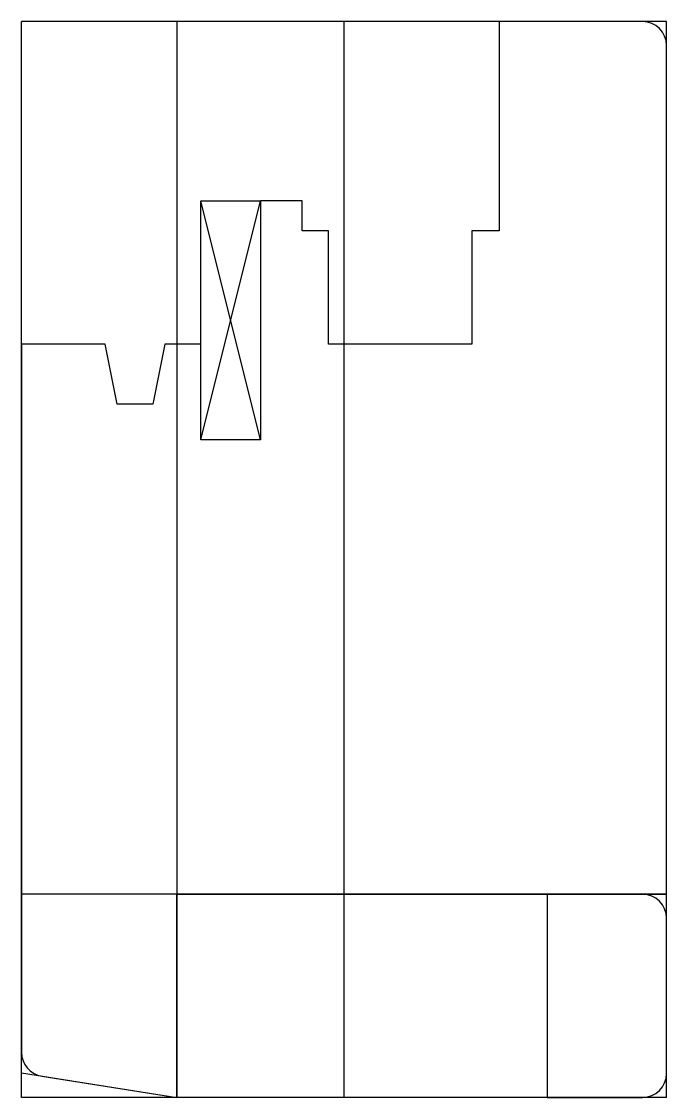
# Model space of a CAD drawing. Extents: x -40 to 14, y -78.5 to 11.5.
import ezdxf

# ---------------------------------------------------------------- set-up
doc = ezdxf.new("R2010")
doc.units = 0
doc.layers.get('0').update_dxf_attribs({"linetype": 'CONTINUOUS'})

msp = doc.modelspace()

# ---------------------------------------------------------------- linework, layer by layer
at = {"linetype": 'CONTINUOUS'}
for p, q in [((14, 11.54), (-40, 11.54)), ((-40, -78.46), (-40, 11.54)), ((-27, 11.54), (-27, -78.46)), ((-13, -78.46), (-13, 11.54)), ((12, 11.54), (0, 11.54)), ((0, 11.54), (0, -5.96)), ((14, -78.46), (14, 11.54)), ((14, -61.46), (14, 9.54)), ((-25, -3.46), (-20, -3.46)), ((-25, -23.46), (-25, -3.46)), ((-20, -23.46), (-25, -3.46)), ((-25, -23.46), (-20, -3.46)), ((-16.5, -3.46), (-20, -3.46)), ((-20, -3.46), (-20, -23.46)), ((-20, -3.46), (-20, -23.46)), ((-16.5, -5.96), (-16.5, -3.46)), ((-14.3, -5.96), (-16.5, -5.96)), ((-14.3, -15.46), (-14.3, -5.96)), ((0, -5.96), (-2.3, -5.96)), ((-2.3, -5.96), (-2.3, -15.46)), ((-33, -15.46), (-40, -15.46)), ((-40, -15.46), (-40, -74.69)), ((-32, -20.46), (-33, -15.46)), ((-28, -15.46), (-29, -20.46)), ((-25, -15.46), (-28, -15.46)), ((-25, -23.46), (-25, -15.46)), ((-2.3, -15.46), (-14.3, -15.46)), ((-29, -20.46), (-32, -20.46)), ((-20, -23.46), (-25, -23.46)), ((-20, -23.46), (-25, -23.46)), ((14, -61.46), (-40, -61.46)), ((-27, -78.46), (-27, -61.46)), ((-27, -61.46), (14, -61.46)), ((12, -61.46), (4, -61.46)), ((4, -61.46), (4, -78.46)), ((14, -76.46), (14, -63.46)), ((-40, -76.4), (-27, -78.46)), ((-38.31, -76.67), (-27, -78.46)), ((14, -78.46), (-40, -78.46)), ((4, -78.46), (12, -78.46))]:
    msp.add_line(p, q, dxfattribs=at)
for centre, start, end in [((12, 9.54), 0, 90), ((12, -63.46), 0, 90), ((-38, -74.694), 179.88053, 261.08333), ((12, -76.46), 270, 0)]:
    msp.add_arc(centre, 2, start, end, dxfattribs=at)

doc.saveas('drawing.dxf')
